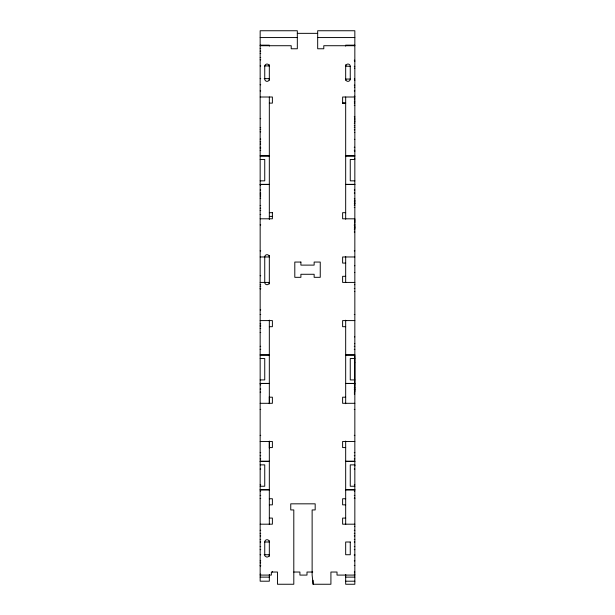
<?xml version="1.0" encoding="UTF-8"?>
<svg xmlns="http://www.w3.org/2000/svg" width="615" height="615" viewBox="0 0 615 615"><rect width="100%" height="100%" fill="white"/><g stroke="black" fill="none" stroke-linecap="round" stroke-linejoin="round"><path stroke-width="0.92" d="M269.324 448.02L269.324 441.37M269.324 403.363L269.324 396.713M345.676 575.087L345.676 574.641M354.84 465.878L354.84 465.24M354.84 391.632L354.84 355.854A3.06 2.045 0 0 0 354.563 355.862M354.84 228.519L354.84 225.643L354.263 225.643M354.84 224.367L354.84 223.937M354.84 222.661L354.84 222.238M354.84 221.707L354.84 218.832L342.624 218.794L342.624 212.682L345.676 212.682M354.84 203.934L354.84 203.504M354.84 202.227L354.84 201.805M354.84 200.528L354.84 200.098M354.84 198.822L354.263 198.399M354.84 123.038L354.263 123.469M354.84 121.762L354.84 121.34M354.84 120.063L354.84 119.641M354.84 118.364L354.84 117.934M350.258 79.058L345.676 79.058A2.291 2.291 0 0 0 347.859 81.349A2.291 2.291 0 0 0 350.25 79.266L350.258 66.335L345.684 66.128M297.322 33.348L317.678 33.348M260.16 37.561L297.322 37.561M317.678 37.561L354.84 37.561M260.16 45.164L269.324 45.164L269.324 46.079M354.84 45.164L345.676 45.164L345.676 46.102M260.16 45.718L291.21 45.718L291.21 48.77L297.322 48.77L297.322 30.75L260.16 30.75L260.16 581.198L269.324 581.198L269.324 574.518M354.84 45.718L323.79 45.718L323.79 48.77L317.678 48.77L317.678 30.75L354.84 30.75L354.84 584.25L345.676 584.25L345.676 574.702M260.16 48.424L260.737 48.424M260.16 51.145L260.737 51.145M260.16 53.42L260.737 53.42M260.16 57.502L260.737 57.502M260.16 59.809L260.737 59.809M354.263 60.224L354.84 60.224M260.16 65.92L260.737 65.92M269.324 65.92L264.742 65.92L264.742 79.058A2.291 2.291 0 0 0 267.033 81.349A2.291 2.291 0 0 0 269.324 79.058M354.263 66.335L354.84 66.335M260.16 78.643L260.737 78.643M264.173 78.643L269.324 78.643M354.263 79.058L354.84 79.058M260.16 84.755L260.737 84.755M354.263 85.162L354.84 85.162M260.16 90.905L260.737 90.905M354.263 90.905L354.84 90.905M354.263 96.224L354.84 96.224M260.16 97.009L272.384 97.009L272.384 103.12L269.324 103.12M354.84 97.009L342.624 97.009L342.624 103.543M354.263 98.946L354.84 98.946M354.263 101.214L354.84 101.214M342.624 103.036L345.676 103.036M354.263 103.036L354.84 103.036M342.624 103.12L345.676 103.12M354.263 105.303L354.84 105.303M354.263 116.658L354.84 116.658M260.16 118.664L260.737 118.664M354.263 125.737L354.84 125.737M354.263 127.551L354.84 127.551M260.16 127.743L260.737 127.743M260.16 129.565L260.737 129.565M354.263 129.827L354.84 129.827M260.16 131.833L260.737 131.833M260.16 139.105L260.737 139.105M260.16 141.827L260.737 141.827M260.16 144.095L260.737 144.095M260.16 147.254L260.737 147.254M354.263 147.254L354.84 147.254M260.16 148.177L260.737 148.177M260.16 150.306L260.737 150.306M354.263 150.306L354.84 150.306M260.16 155.856L269.324 155.856M345.676 155.856L354.84 155.856M260.16 155.987L269.324 155.987M345.676 155.987L354.84 155.987M260.16 159.47L264.742 159.47L264.742 180.848L260.16 180.848M354.84 159.47L350.258 159.47L350.258 180.848L354.84 180.848M260.16 184.339L269.324 184.339M345.676 184.339L354.84 184.339M260.16 184.462L269.324 184.462M345.676 184.462L354.84 184.462M260.16 185.046L260.737 185.046M260.16 190.012L260.737 190.012M354.263 190.012L354.84 190.012M260.16 193.064L260.737 193.064M354.263 193.064L354.84 193.064M260.16 194.125L260.737 194.125M260.16 195.947L260.737 195.947M260.16 198.214L260.737 198.214M354.263 201.12L354.84 201.12M354.263 203.388L354.84 203.388M354.263 205.21L354.84 205.21M260.16 205.487L260.737 205.487M354.263 207.478L354.84 207.478M260.16 208.208L260.737 208.208M260.16 210.476L260.737 210.476M269.324 212.682L272.384 212.682M260.16 214.566L260.737 214.566M269.324 216.38L272.384 216.38M260.16 218.794L272.384 218.794L272.384 212.552M260.16 224.898L260.737 224.898M354.263 224.898L354.84 224.898M354.263 227.911L354.84 227.911M354.263 229.726L354.84 229.726M354.263 232.001L354.84 232.001M260.16 250.859L260.737 250.859M354.263 250.859L354.84 250.859M260.16 256.97L269.324 256.97A2.291 2.291 0 0 0 267.033 254.679A2.291 2.291 0 0 0 264.742 256.97L264.742 282.416A2.291 2.291 0 0 0 267.033 284.707A2.291 2.291 0 0 0 269.324 282.416L260.16 282.416M354.84 256.97L342.624 256.97L342.624 263.074L345.676 263.074M260.16 275.728L260.737 275.728M345.676 276.312L342.624 276.312L342.624 282.416L354.84 282.416M260.16 284.807L260.737 284.807M260.16 286.621L260.737 286.621M260.16 288.527L260.737 288.527M354.263 288.527L354.84 288.527M260.16 288.889L260.737 288.889M260.16 309.906L260.737 309.906M260.16 314.48L260.737 314.48M354.263 314.48L354.84 314.48M260.16 320.592L272.384 320.592L272.384 326.696L269.324 326.696M354.84 320.592L342.624 320.592L342.624 326.696L345.676 326.696M260.16 323.405L260.737 323.405M260.16 325.174L260.737 325.174M260.16 326.127L260.737 326.127M260.16 328.395L260.737 328.395M260.16 332.484L260.737 332.484M260.16 346.322L260.737 346.322M354.263 346.322L354.84 346.322M260.16 349.374L260.737 349.374M354.263 349.374L354.84 349.374M260.16 354.924L269.324 354.924M345.676 354.924L354.84 354.924M260.16 355.047L269.324 355.047M345.676 355.047L354.84 355.047M260.16 358.537L264.742 358.537L264.742 379.916L260.16 379.916M354.84 358.537L350.258 358.537L350.258 379.916L354.84 379.916M260.16 383.399L269.324 383.399M345.676 383.399L354.84 383.399M260.16 383.529L269.324 383.529M345.676 383.529L354.84 383.529M260.16 384.813L260.737 384.813M354.263 384.852L354.84 384.852M354.263 387.581L354.84 387.581M260.16 389.072L260.737 389.072M354.263 389.072L354.84 389.072M354.263 389.849L354.84 389.849M260.16 392.132L260.737 392.132M354.263 392.132L354.84 392.132M354.263 393.931L354.84 393.931M269.324 397.198L272.384 397.198L272.384 403.302L260.16 403.302M345.676 397.198L342.624 397.198L342.624 403.302L354.84 403.302M260.16 409.413L260.737 409.413M354.263 409.413L354.84 409.413M260.16 435.366L260.737 435.366M354.263 435.366L354.84 435.366M260.16 441.478L272.384 441.478L272.384 447.582L269.324 447.582M354.84 441.478L342.624 441.478L342.624 447.582L345.676 447.582M260.16 452.648L260.737 452.648M354.263 452.648L354.84 452.648M260.16 455.707L260.737 455.707M354.263 455.707L354.84 455.707M260.16 458.875L260.737 458.875M354.263 458.875L354.84 458.875M260.16 461.25L269.324 461.25M345.676 461.25L354.84 461.25M260.16 461.381L269.324 461.381M345.676 461.381L354.84 461.381M260.16 464.871L264.742 464.871L264.742 486.242L260.16 486.242M354.84 464.871L350.258 464.871L350.258 486.242L354.84 486.242M260.16 469.053L260.737 469.053M354.263 469.053L354.84 469.053M260.16 484.835L260.737 484.835M354.263 484.835L354.84 484.835M260.16 489.732L269.324 489.732M345.676 489.732L354.84 489.732M260.16 489.855L269.324 489.855M345.676 489.855L354.84 489.855M260.16 490.939L260.737 490.939M354.263 490.939L354.84 490.939M260.16 495.406L260.737 495.406M354.263 495.406L354.84 495.406M260.16 498.458L260.737 498.458M354.263 498.458L354.84 498.458M269.324 498.742L272.384 498.742L272.384 504.846L269.324 504.846M345.676 498.742L342.624 498.742L342.624 504.846L345.676 504.846M269.324 518.084L272.384 518.084L272.384 524.188L260.16 524.188M345.676 518.084L342.624 518.084L342.624 524.188L354.84 524.188M260.16 530.299L260.737 530.299M354.263 530.299L354.84 530.299M260.16 533.366L260.737 533.366M354.263 533.351L354.84 533.351M260.16 535.896L260.737 535.896M354.263 535.896L354.84 535.896M260.16 539.47L260.737 539.47M354.263 539.455L354.84 539.455M260.16 542.007L260.737 542.007M264.742 542.007L269.324 542.007A2.291 2.291 0 0 0 267.033 539.716A2.291 2.291 0 0 0 264.742 542.007L264.742 555.107A1.707 1.707 0 0 0 265.011 556.014L266.41 556.952A2.821 2.821 0 0 0 267.871 556.89L269.062 556.014A1.707 1.707 0 0 0 269.324 555.107M354.263 542.007L354.84 542.007M260.16 546.581L260.737 546.581M354.263 546.581L354.84 546.581M260.16 549.641L260.737 549.641M354.263 549.641L354.84 549.641M260.16 554.73L260.737 554.73M264.173 554.73L269.324 554.73M354.263 554.73L354.84 554.73M354.263 555.237L354.84 555.237M260.16 560.834L260.737 560.834M354.263 560.834L354.84 560.834M260.16 562.871L260.737 562.871M260.16 565.416L260.737 565.416M354.263 565.416L354.84 565.416M260.16 565.923L260.737 565.923M293.801 572.035L299.912 572.035L299.912 575.087L306.993 575.087L306.993 572.035L312.72 572.035M354.263 572.035L354.84 572.035M260.16 574.218L260.737 574.218M354.263 574.218L354.84 574.218M260.16 575.087L271.361 575.087L271.361 572.035L277.473 572.035L277.473 584.25L293.801 584.25L293.801 509.935L290.749 509.935L290.749 503.831L315.18 503.831L315.18 509.935L312.128 509.935L312.128 575.087L313.096 584.25L330.916 584.25L330.916 572.035L337.02 572.035L337.02 575.087L354.84 575.087M260.16 577.124L269.324 577.124M345.676 577.124L354.84 577.124M345.676 581.198L354.84 581.198M350.258 66.335L350.25 66.128A2.291 2.291 0 0 0 347.859 64.045A2.291 2.291 0 0 0 345.676 66.335M345.676 64.806L345.676 80.204M345.676 97.009L345.676 219.255M345.676 256.586L345.676 282.608M345.676 320.207L345.676 403.686M345.676 441.093L345.676 524.518M313.096 580.245L313.096 584.25M272.384 571.619L272.384 572.035M269.324 64.775L269.324 80.173M269.324 97.009L269.324 219.486M269.324 255.44L269.324 283.946M269.324 320.108L269.324 403.686M269.324 441.093L269.324 524.526M269.324 540.862L269.324 556.252M264.742 66.335A2.291 2.291 0 0 1 267.033 64.045A2.291 2.291 0 0 1 269.324 66.335M354.563 362.666A3.06 2.045 0 0 1 354.84 362.658M354.84 336.882A3.052 2.045 0 0 1 354.555 336.874M354.84 343.693A3.052 2.045 0 0 1 354.555 343.677M354.563 284.707A3.06 2.045 0 0 1 354.84 284.699M354.563 291.518A3.06 2.045 0 0 1 354.84 291.51M354.84 265.734A3.052 2.045 0 0 1 354.555 265.718M354.84 272.537A3.052 2.045 0 0 1 354.555 272.53M354.563 151.513A3.06 2.045 0 0 1 354.84 151.498M354.563 158.316A3.06 2.045 0 0 1 354.84 158.309M354.84 132.532A3.052 2.045 0 0 1 354.555 132.525M354.84 139.336A3.052 2.045 0 0 1 354.555 139.328M354.563 80.357A3.06 2.045 0 0 1 354.84 80.35M354.563 87.169A3.06 2.045 0 0 1 354.84 87.161M354.84 61.377A3.052 2.045 0 0 1 354.555 61.369M354.84 68.188A3.052 2.045 0 0 1 354.555 68.18M354.563 526.332A3.06 3.06 0 0 1 354.84 526.325M354.84 497.973A3.06 3.06 0 0 1 354.563 497.958M300.904 262.059L294.8 262.059L294.8 277.327L300.904 277.327L300.904 274.275L314.142 274.275L314.142 277.327L320.246 277.327L320.246 262.059L314.142 262.059L314.142 265.111L300.904 265.111L300.904 262.059M350.258 542.007L345.676 542.007L345.676 554.73L350.258 554.73L350.258 542.007"/></g></svg>
